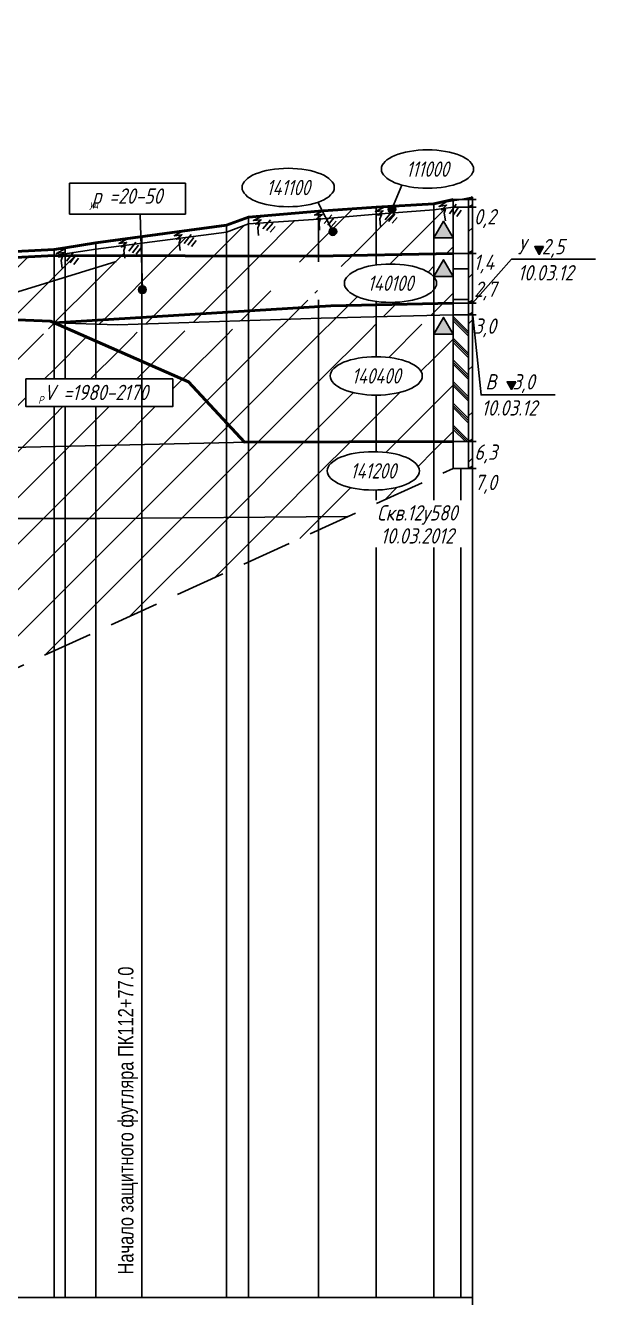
# Model space of a CAD drawing. Extents: x 32 to 1138, y -41 to 702.
# Drawn here: x 311.3 to 385.5, y 295.3 to 460.9 of the extents above; entities that cross this region are included whole.
import ezdxf
from ezdxf.enums import TextEntityAlignment as Align

# ---------------------------------------------------------------- set-up
doc = ezdxf.new("R2010")
doc.units = 0
doc.linetypes.add('ИИ27003', pattern=[9.5, 6.5, -3])
for name, color, linetype, lineweight in [('ИИ_ГЕОЛОГИЯ_025', 7, 'Continuous', 25), ('ИИ_ГЕОЛОГИЯ_050', 7, 'Continuous', 50), ('ИИ_ГЕОФИЗИКА_025', 7, 'Continuous', 25), ('ИИ_ПРОФИЛЬ_025', 7, 'Continuous', 25)]:
    doc.layers.add(name, color=color, linetype=linetype, lineweight=lineweight)
for name, color, linetype in [('Ординаты', 7, 'Continuous'), ('Профиль', 7, 'Continuous'), ('ТХ-Л', 140, 'Continuous')]:
    doc.layers.add(name, color=color, linetype=linetype)
doc.styles.add('VNIPISIMPLEXCUR', font='simplex.shx', dxfattribs={"width": 0.8, "oblique": 15})
doc.linetypes.add('ИИ27001', pattern='A,2.5,[1,3dservice.shx,S=1.85,R=180.00002,X=0,Y=0],2.5,-1', length=6)
doc.linetypes.add('ИИ27002', pattern='A,2,-0.6,[1,3dservice.shx,S=0.6,R=30.000013,X=0.9,Y=0],-0.6,[1,3dservice.shx,S=0.6,R=-30.000013,X=0.3,Y=0],-0.6,[1,3dservice.shx,S=0.6,R=209.999975,X=-0.3,Y=0],-0.6,[1,3dservice.shx,S=0.6,R=150.000007,X=-0.9,Y=0],-0.6,2', length=7)
doc.linetypes.add('ИИ27005', pattern='A,2.5,[1,3dservice.shx,S=1.85,R=180.00002,X=0,Y=0],2.5,-2,[4,3dservice.shx,S=0.5,R=0,X=0,Y=0],-2', length=9)
doc.dimstyles.new('ИИ-1000-м-dm$0', dxfattribs={"dimtxt": 2.5, "dimasz": 2.5, "dimexe": 1.25, "dimexo": 0, "dimgap": 1, "dimtad": 1, "dimtoh": 1, "dimzin": 1, "dimdsep": 46, "dimtxsty": 'VNIPISIMPLEXCUR', "dimblk": 'OBLIQUE', "dimcen": 2.5, "dimaunit": 1, "dimazin": 0, "dimtfac": 1, "dimtmove": 1, "dimatfit": 2, "dimfxl": 1, "dimarcsym": 0})
pattern_1 = [(45, (-109.8507, -50.754), (-3, 3), [])]

# ---------------------------------------------------------------- blocks, each defined once
blk = doc.blocks.new('ИИ16001')
at = {"linetype": 'Continuous', "lineweight": 25}
h = blk.add_hatch(color=0, dxfattribs=at)
edge = h.paths.add_edge_path()
edge.add_arc((0, 0), 0.5, 0, 360)
at = {"color": 0, "linetype": 'Continuous', "lineweight": 25}
blk.add_circle((0, 0), 0.5, dxfattribs=at)
blk = doc.blocks.new('ИИ25004')
at = {"linetype": 'Continuous', "lineweight": 25}
blk.add_hatch(color=0, dxfattribs=at).paths.add_polyline_path([(-2.5, 0), (0, 0), (-1.25, 2.17)])
at = {"color": 0, "linetype": 'Continuous', "lineweight": 25}
blk.add_lwpolyline([(-2.5, 0), (0, 0), (-1.25, 2.17)], close=True, dxfattribs=at)
blk = doc.blocks.new('ИИ25010')
at = {"color": 0, "linetype": 'Continuous', "lineweight": 25}
for points in [[(0, 0), (3, 0), (0.5, -1), (2.5, -1), (1, -2), (2, -2), (1.5, -3), (1.5, -5)], [(4.94, -1.23), (2.82, -3.35)], [(5.47, -2.12), (3.7, -3.88)], [(6, -3), (4.59, -4.41)]]:
    blk.add_lwpolyline(points, dxfattribs=at)
blk = doc.blocks.new('ИИ25023')
at = {"linetype": 'Continuous', "lineweight": 25}
blk.add_hatch(color=0, dxfattribs=at).paths.add_polyline_path([(1.9, 1.7), (0.75, 1.7), (1.33, 0.7)])
at = {"color": 0, "linetype": 'Continuous', "lineweight": 25, "flags": 128}
blk.add_lwpolyline([(1.9, 1.7), (0.75, 1.7), (1.33, 0.7)], close=True, dxfattribs=at)
at = {"color": 0, "linetype": 'Continuous', "style": 'VNIPISIMPLEXCUR', "oblique": 15, "width": 0.8}
for tag, p in [('UGV', (2.55, 0.7)), ('DATE', (1.33, -2.7))]:
    blk.add_attdef(tag, p, '', height=2, dxfattribs=at)
blk = doc.blocks.new('ИИ25020')
at = {"color": 0, "linetype": 'Continuous', "lineweight": 25}
blk.add_ellipse((0, 0), major_axis=(-6, 0), ratio=0.416667, dxfattribs=at)
at = {"color": 0, "linetype": 'Continuous', "style": 'VNIPISIMPLEXCUR', "oblique": 15, "width": 0.75}
blk.add_attdef('INDEX', text='', height=2, dxfattribs=at).set_placement((0, 0), align=Align.MIDDLE_CENTER)
blk = doc.blocks.new('_Oblique')
at = {"color": 0, "linetype": 'ByBlock', "lineweight": -2}
blk.add_line((-0.5, -0.5), (0.5, 0.5), dxfattribs=at)
blk = doc.blocks.new('*D25')
at = {"layer": 'Defpoints', "color": 0, "transparency": 16777216}
for p in [(223.46, 521.2), (206.48, 427.9), (223.46, 425.35)]:
    blk.add_point(p, dxfattribs=at)
at = {"layer": 'ТХ-Л', "color": 0, "lineweight": -2, "transparency": 16777216}
for p, q in [((214.97, 521.2), (217.7, 527)), ((217.7, 527), (313.29, 527)), ((206.48, 493.75), (206.48, 522.45)), ((223.46, 486.83), (223.46, 522.45)), ((206.48, 521.2), (223.46, 521.2)), ((206.48, 486.83), (206.48, 490)), ((206.48, 433.42), (206.48, 483.08)), ((223.46, 436.17), (223.46, 458.35)), ((223.46, 428.6), (223.46, 428.87))]:
    blk.add_line(p, q, dxfattribs=at)
at = {"layer": 'ТХ-Л', "color": 0, "lineweight": -2, "transparency": 16777216, "xscale": 2.5, "yscale": 2.5, "zscale": 2.5, "rotation": 180}
blk.add_blockref('_Oblique', (206.48, 521.2), dxfattribs=at)
at = {"layer": 'ТХ-Л', "color": 0, "lineweight": -2, "transparency": 16777216, "xscale": 2.5, "yscale": 2.5, "zscale": 2.5}
blk.add_blockref('_Oblique', (223.46, 521.2), dxfattribs=at)
at = {"layer": 'ТХ-Л', "color": 0, "transparency": 16777216, "insert": (265.49, 529.67), "char_height": 2.5, "attachment_point": 5, "style": 'VNIPISIMPLEXCUR'}
blk.add_mtext('Укрепление береговой срезки трехмерными георешетками', dxfattribs=at)
blk = doc.blocks.new('*D27')
at = {"layer": 'Defpoints', "color": 0, "transparency": 16777216}
for p in [(266.98, 502.3), (266.98, 429.75), (226.34, 425.35)]:
    blk.add_point(p, dxfattribs=at)
at = {"layer": 'ТХ-Л', "color": 0, "lineweight": -2, "transparency": 16777216}
for p, q in [((246.66, 502.3), (253.73, 510.66)), ((253.73, 510.66), (349.32, 510.66)), ((226.34, 486.83), (226.34, 503.55)), ((266.98, 492.51), (266.98, 503.55)), ((226.34, 502.3), (266.98, 502.3)), ((266.98, 486.83), (266.98, 488.76)), ((266.98, 433.42), (266.98, 483.08)), ((226.34, 459.72), (226.34, 473.55)), ((226.34, 433.42), (226.34, 453.47)), ((226.34, 428.73), (226.34, 428.87))]:
    blk.add_line(p, q, dxfattribs=at)
at = {"layer": 'ТХ-Л', "color": 0, "lineweight": -2, "transparency": 16777216, "xscale": 2.5, "yscale": 2.5, "zscale": 2.5, "rotation": 180}
blk.add_blockref('_Oblique', (226.34, 502.3), dxfattribs=at)
at = {"layer": 'ТХ-Л', "color": 0, "lineweight": -2, "transparency": 16777216, "xscale": 2.5, "yscale": 2.5, "zscale": 2.5}
blk.add_blockref('_Oblique', (266.98, 502.3), dxfattribs=at)
at = {"layer": 'ТХ-Л', "color": 0, "transparency": 16777216, "insert": (301.52, 513.33), "char_height": 2.5, "attachment_point": 5, "style": 'VNIPISIMPLEXCUR'}
blk.add_mtext('Укрепление береговой срезки трехмерными георешетками', dxfattribs=at)

msp = doc.modelspace()

# ---------------------------------------------------------------- hatches: boundary and pattern name
at = {"layer": 'ИИ_ГЕОЛОГИЯ_025'}
h = msp.add_hatch(dxfattribs=at)
h.set_pattern_fill('ИИ_СУГЛИНОК', color=256, pattern_type=2)
h.set_pattern_definition(pattern_1)
h.paths.add_polyline_path([(349.485, 435.706), (340.335, 435.101), (340.335, 430.889), (349.155, 430.864), (349.485, 430.871)])
h.paths.add_polyline_path([(356.975, 436.721), (356.879, 436.714), (356.975, 436.76), (356.975, 437.248), (350.108, 436.789), (349.485, 436.485), (349.485, 436.268), (349.958, 436.303), (349.485, 435.934), (349.485, 430.871), (356.975, 431.032)])
h.paths.add_polyline_path([(350.839, 434.084, -1), (351.839, 434.084, -1)], flags=16)
h.paths.add_polyline_path([(364.485, 436.905), (359.209, 436.528, -0.160073), (358.898, 436.506), (356.975, 436.368), (356.975, 431.032), (364.485, 431.194)])
h.paths.add_polyline_path([(365.735, 435.413), (366.985, 433.248), (366.985, 437.248), (364.485, 436.905), (364.485, 433.248)])
h.paths.add_polyline_path([(366.985, 433.248), (364.485, 433.248), (364.485, 431.194), (366.985, 431.248)])
h = msp.add_hatch(dxfattribs=at)
h.set_pattern_fill('ИИ_СУГЛИНОК', color=256, pattern_type=2)
h.set_pattern_definition(pattern_1)
h.paths.add_polyline_path([(369.485, 424.748), (368.985, 424.748), (368.985, 423.248), (369.485, 423.548)])
h.paths.add_polyline_path([(369.485, 431.248), (368.985, 431.248), (368.985, 424.748), (369.485, 425.048)])
h.paths.add_polyline_path([(369.485, 437.248), (368.985, 437.248), (368.985, 431.248), (369.485, 431.548)])
h = msp.add_hatch(dxfattribs=at)
h.set_pattern_fill('ИИ_СУГЛИНОК', color=256, pattern_type=2)
h.set_pattern_definition(pattern_1)
h.paths.add_polyline_path([(326.368, 432.567), (326.415, 430.93), (337.485, 430.898), (337.485, 433.993)])
h.paths.add_polyline_path([(340.335, 435.101), (337.485, 433.993), (337.485, 430.898), (340.335, 430.889)])
h.paths.add_polyline_path([(340.335, 430.889), (337.485, 430.898), (337.485, 423.579), (340.335, 423.752)])
h = msp.add_hatch(dxfattribs=at)
h.set_pattern_fill('ИИ_СУГЛИНОК', color=256, pattern_type=2)
h.set_pattern_definition(pattern_1)
h.paths.add_polyline_path([(307.485, 430.594), (297.437, 430.264), (297.422, 430.086), (297.458, 430.087), (297.413, 429.989), (297.262, 428.218, -0.3894466), (297.719, 427.719, -1), (296.719, 427.719, -0.439422), (297.262, 428.218), (297.422, 430.086), (296.959, 430.071), (297.218, 430.257), (294.985, 430.183), (294.985, 423.322), (297.18, 423.119), (299.874, 423.011), (307.485, 425.355)])
h.paths.add_polyline_path([(315.045, 430.963), (308.127, 430.625), (307.485, 429.94), (307.485, 425.355), (315.045, 427.683)])
h.paths.add_polyline_path([(316.485, 430.959), (315.045, 430.963), (315.045, 427.683), (316.485, 428.127)])
h.paths.add_polyline_path([(320.485, 430.947), (316.485, 430.959), (316.485, 428.127), (320.485, 429.359)])
h.paths.add_polyline_path([(324.123, 431.614), (324.304, 432.143), (323.808, 432.076), (324.024, 432.266), (320.485, 431.812), (320.485, 430.947), (324.214, 430.936)])
h = msp.add_hatch(dxfattribs=at)
h.set_pattern_fill('ИИ_СУГЛИНОК', color=256, pattern_type=2)
h.set_pattern_definition(pattern_1)
h.paths.add_polyline_path([(366.985, 428.248), (364.485, 428.248), (364.485, 424.693), (366.985, 424.748)])
h.paths.add_polyline_path([(366.985, 424.748), (364.485, 424.693), (364.485, 423.186), (366.985, 423.248)])
h.paths.add_polyline_path([(364.485, 424.693), (356.975, 424.53), (356.975, 423.001), (364.485, 423.186)])
h.paths.add_polyline_path([(356.975, 424.53), (351.073, 424.401), (349.485, 424.305), (349.485, 422.814), (349.819, 422.825), (356.975, 423.001)])
h.paths.add_polyline_path([(349.485, 424.305), (340.335, 423.752), (340.335, 422.504), (349.485, 422.814)])
h.paths.add_polyline_path([(340.335, 423.752), (337.485, 423.579), (337.485, 422.408), (340.335, 422.504)])
h.paths.add_polyline_path([(337.485, 423.579), (320.485, 422.551), (320.485, 422.03), (323.33, 421.929), (337.485, 422.408)])
h.paths.add_polyline_path([(364.485, 426.525), (364.417, 426.446), (364.281, 426.314), (364.127, 426.185), (363.956, 426.06), (363.767, 425.939), (363.562, 425.823), (363.342, 425.712), (363.106, 425.606), (362.856, 425.507), (362.593, 425.413), (362.318, 425.326), (362.031, 425.246), (361.733, 425.173), (361.425, 425.107), (361.109, 425.048), (360.786, 424.997), (360.455, 424.955), (360.12, 424.92), (359.78, 424.893), (359.437, 424.874), (359.092, 424.864), (358.747, 424.862), (358.401, 424.868), (358.057, 424.882), (357.716, 424.905), (357.378, 424.936), (357.045, 424.975), (356.975, 424.985), (356.975, 424.53), (364.485, 424.693)])
h.paths.add_polyline_path([(364.417, 428.276), (364.485, 428.198), (364.485, 431.194), (356.975, 431.032), (356.975, 429.738), (357.045, 429.748), (357.378, 429.787), (357.716, 429.818), (358.057, 429.84), (358.401, 429.855), (358.747, 429.861), (359.092, 429.859), (359.437, 429.849), (359.78, 429.83), (360.12, 429.803), (360.455, 429.768), (360.786, 429.725), (361.109, 429.675), (361.425, 429.616), (361.733, 429.55), (362.031, 429.477), (362.318, 429.397), (362.593, 429.31), (362.856, 429.216), (363.106, 429.116), (363.342, 429.011), (363.562, 428.9), (363.767, 428.784), (363.956, 428.663), (364.127, 428.538), (364.281, 428.409)])
h = msp.add_hatch(dxfattribs=at)
h.set_pattern_fill('ИИ_СУГЛИНОК', color=256, pattern_type=2)
h.set_pattern_definition(pattern_1)
h.paths.add_polyline_path([(326.415, 430.93), (320.485, 430.947), (320.485, 422.551), (337.485, 423.579), (337.485, 430.898), (326.415, 430.93), (326.529, 427.024, -0.4227625), (327.043, 426.525, -1), (326.043, 426.525, -0.405716), (326.529, 427.024)])
h = msp.add_hatch(dxfattribs=at)
h.set_pattern_fill('ИИ_СУГЛИНОК', color=256, pattern_type=2)
h.set_pattern_definition(pattern_1)
edge = h.paths.add_edge_path()
edge.add_ellipse((348.392, 427.673), major_axis=(-6, 0), ratio=0.4166667, start_angle=259.50434, end_angle=460.49566, ccw=False)
edge.add_line((349.485, 430.131), (349.485, 430.871))
edge.add_line((349.485, 430.871), (349.155, 430.864))
edge.add_line((349.155, 430.864), (340.335, 430.889))
edge.add_line((340.335, 430.889), (340.335, 423.752))
edge.add_line((340.335, 423.752), (349.485, 424.305))
edge.add_line((349.485, 424.305), (349.485, 425.215))
h.paths.add_polyline_path([(353.46, 426.249), (353.404, 426.3), (353.32, 426.247), (353.167, 426.159), (353.005, 426.074), (352.834, 425.992), (352.655, 425.914), (352.468, 425.838), (352.273, 425.767), (352.071, 425.698), (351.862, 425.634), (351.647, 425.573), (351.425, 425.516), (351.198, 425.463), (350.966, 425.415), (350.728, 425.37), (350.487, 425.33), (350.241, 425.295), (349.992, 425.263), (349.739, 425.237), (349.485, 425.215), (349.485, 424.305), (351.073, 424.401), (356.975, 424.53), (356.975, 424.985), (356.718, 425.022), (356.398, 425.077), (356.086, 425.139), (355.783, 425.208), (355.491, 425.285), (355.209, 425.369), (354.94, 425.459), (354.683, 425.556), (354.44, 425.658), (354.212, 425.767), (353.999, 425.88), (353.803, 425.999), (353.623, 426.122)])
h.paths.add_polyline_path([(353.836, 428.723), (353.823, 428.736), (353.999, 428.842), (354.212, 428.956), (354.44, 429.064), (354.683, 429.167), (354.94, 429.264), (355.209, 429.354), (355.491, 429.438), (355.783, 429.514), (356.086, 429.584), (356.398, 429.646), (356.718, 429.701), (356.975, 429.738), (356.975, 431.032), (349.485, 430.871), (349.485, 430.131), (349.739, 430.109), (349.992, 430.082), (350.241, 430.051), (350.487, 430.016), (350.728, 429.976), (350.966, 429.931), (351.198, 429.883), (351.425, 429.83), (351.647, 429.773), (351.862, 429.712), (352.071, 429.648), (352.273, 429.579), (352.468, 429.507), (352.655, 429.432), (352.834, 429.353), (353.005, 429.272), (353.167, 429.187), (353.32, 429.099), (353.463, 429.009), (353.598, 428.916), (353.722, 428.821)])
h = msp.add_hatch(dxfattribs=at)
h.set_pattern_fill('ИИ_КОНСИСТЕНЦИЯ_02', color=256, pattern_type=2)
h.set_pattern_definition([(0, (-109.8507, -50.754), (0, 4), [])])
h.paths.add_polyline_path([(368.985, 431.248), (366.985, 431.248), (366.985, 423.248), (368.985, 423.248)])
h = msp.add_hatch(dxfattribs=at)
h.set_pattern_fill('ИИ_СУГЛИНОК', color=256, pattern_type=2)
h.set_pattern_definition(pattern_1)
h.paths.add_polyline_path([(316.485, 428.127), (315.045, 427.683), (315.045, 422.222), (316.485, 422.309)])
h.paths.add_polyline_path([(320.485, 429.359), (316.485, 428.127), (316.485, 422.309), (320.485, 422.551)])
h.paths.add_polyline_path([(316.485, 420.609), (315.045, 420.684), (315.045, 414.909), (316.485, 414.909)])
h.paths.add_polyline_path([(320.485, 419.832), (319.015, 420.477), (316.485, 420.609), (316.485, 414.909), (320.485, 414.909)])
h.paths.add_polyline_path([(316.485, 411.304), (315.045, 411.304), (315.045, 406.124), (316.485, 406.156)])
h.paths.add_polyline_path([(320.485, 411.304), (316.485, 411.304), (316.485, 406.156), (320.485, 406.244)])
h.paths.add_polyline_path([(337.485, 409.208), (332.534, 414.537), (320.485, 419.832), (320.485, 414.909), (330.502, 414.909), (330.502, 411.304), (320.485, 411.304), (320.485, 406.244), (337.485, 406.619)])
h = msp.add_hatch(dxfattribs=at)
h.set_pattern_fill('ИИ_СУГЛИНОК', color=256, pattern_type=2)
h.set_pattern_definition(pattern_1)
h.paths.add_polyline_path([(307.485, 421.076), (299.959, 421.467), (294.985, 421.903), (294.985, 401.541), (307.485, 405.958)])
h.paths.add_polyline_path([(307.485, 425.355), (299.874, 423.011), (307.485, 422.704)])
h.paths.add_polyline_path([(307.485, 422.704), (299.874, 423.011), (297.18, 423.119), (296.028, 422.481), (296.863, 422.408), (307.485, 421.778)])
h.paths.add_polyline_path([(315.045, 427.683), (307.485, 425.355), (307.485, 422.704), (314.602, 422.416), (315.045, 422.222)])
h.paths.add_polyline_path([(315.045, 422.222), (314.602, 422.416), (307.485, 422.704), (307.485, 421.778), (308.824, 421.698), (315.045, 421.404)])
h.paths.add_polyline_path([(315.045, 420.684), (307.485, 421.076), (307.485, 405.958), (315.045, 406.124), (315.045, 411.304), (311.385, 411.304), (311.385, 414.909), (315.045, 414.909)])
h = msp.add_hatch(dxfattribs=at)
h.set_pattern_fill('ИИ_СУГЛИНОК', color=256, pattern_type=2)
h.set_pattern_definition(pattern_1)
h.paths.add_polyline_path([(337.485, 421.34), (324.716, 420.946), (320.485, 421.147), (320.485, 420.401), (323.779, 420.23), (337.485, 420.571)])
h.paths.add_polyline_path([(340.335, 421.428), (337.485, 421.34), (337.485, 420.571), (340.335, 420.642)])
h.paths.add_polyline_path([(349.485, 421.587), (340.951, 421.447), (340.335, 421.428), (340.335, 420.642), (344.233, 420.739), (349.485, 420.894)])
h.paths.add_polyline_path([(349.485, 422.814), (340.335, 422.504), (340.335, 421.428), (340.951, 421.447), (349.485, 421.587)])
h.paths.add_polyline_path([(356.975, 423.001), (349.819, 422.825), (349.485, 422.814), (349.485, 421.587), (353.511, 421.654), (356.975, 422.046)])
h.paths.add_polyline_path([(356.975, 422.046), (353.511, 421.654), (349.485, 421.587), (349.485, 420.894), (353.938, 421.027), (356.975, 421.306)], flags=17)
h.paths.add_polyline_path([(364.485, 422.261), (360.026, 421.588), (353.938, 421.027), (349.485, 420.894), (349.485, 406.704), (364.485, 406.741)])
edge = h.paths.add_edge_path(flags=16)
edge.add_ellipse((356.975, 415.298), major_axis=(-6, 0), ratio=0.4166667, start_angle=0, end_angle=360)
h.paths.add_polyline_path([(352.412, 413.932), (361.269, 413.664), (362.073, 416.664), (353.216, 416.932)], flags=8)
h = msp.add_hatch(dxfattribs=at)
h.set_pattern_fill('ИИ_КОНСИСТЕНЦИЯ_05', color=256, pattern_type=2)
h.set_pattern_definition([(135, (-109.8507, -50.754), (-1.4142136, -1.4142136), []), (135, (-109.9922, -50.8955), (-1.4142136, -1.4142136), []), (135, (-109.7093, -50.6127), (-1.4142136, -1.4142136), [])])
h.paths.add_polyline_path([(368.985, 423.248), (366.985, 423.248), (366.985, 406.748), (368.985, 406.748)])
h = msp.add_hatch(dxfattribs=at)
h.set_pattern_fill('ИИ_СУГЛИНОК', color=256, pattern_type=2)
h.set_pattern_definition(pattern_1)
h.paths.add_polyline_path([(369.485, 423.248), (368.985, 423.248), (368.985, 406.748), (369.485, 407.048)])
h = msp.add_hatch(dxfattribs=at)
h.set_pattern_fill('ИИ_СУГЛИНОК', color=256, pattern_type=2)
h.set_pattern_definition(pattern_1)
h.paths.add_polyline_path([(349.485, 420.894), (344.233, 420.739), (340.335, 420.642), (340.335, 406.681), (349.485, 406.704)])
h.paths.add_polyline_path([(340.335, 420.642), (337.485, 420.571), (337.485, 409.208), (339.833, 406.68), (340.335, 406.681)])
h.paths.add_polyline_path([(337.485, 420.571), (323.779, 420.23), (320.485, 420.401), (320.485, 419.832), (332.534, 414.537), (337.485, 409.208)])
h = msp.add_hatch(dxfattribs=at)
h.set_pattern_fill('ИИ_СУГЛИНОК', color=256, pattern_type=2)
h.set_pattern_definition(pattern_1)
h.paths.add_polyline_path([(366.985, 420.748), (364.485, 420.748), (364.485, 406.741), (366.985, 406.748)])
h.paths.add_polyline_path([(366.985, 406.748), (364.485, 406.741), (364.485, 402.105), (366.985, 403.248)])
h = msp.add_hatch(dxfattribs=at)
h.set_pattern_fill('ИИ_СУГЛИНОК', color=256, pattern_type=2)
h.set_pattern_definition(pattern_1)
h.paths.add_polyline_path([(337.485, 409.208), (337.485, 406.619), (339.842, 406.671)])
h = msp.add_hatch(dxfattribs=at)
h.set_pattern_fill('ИИ_СУГЛИНОК', color=256, pattern_type=2)
h.set_pattern_definition(pattern_1)
h.paths.add_polyline_path([(340.335, 396.903), (337.485, 396.877), (337.485, 389.762), (340.335, 391.065)])
h.paths.add_polyline_path([(349.485, 406.704), (340.335, 406.681), (340.335, 396.903), (349.485, 396.985)])
h.paths.add_polyline_path([(340.335, 406.681), (337.485, 406.619), (337.485, 396.877), (340.335, 396.903)])
h.paths.add_polyline_path([(337.485, 406.619), (320.485, 406.244), (320.485, 396.728), (321.013, 396.728), (337.485, 396.877)])
h.paths.add_polyline_path([(320.485, 406.244), (316.485, 406.156), (316.485, 396.728), (320.485, 396.728)])
h.paths.add_polyline_path([(320.485, 396.728), (316.485, 396.728), (316.485, 388.409), (320.485, 388.608)])
h.paths.add_polyline_path([(316.485, 396.728), (315.045, 396.728), (315.045, 388.337), (316.485, 388.409)])
h.paths.add_polyline_path([(316.485, 406.156), (315.045, 406.124), (315.045, 396.728), (316.485, 396.728)])
h.paths.add_polyline_path([(315.045, 406.124), (307.485, 405.958), (307.485, 396.728), (315.045, 396.728)])
h.paths.add_polyline_path([(315.045, 396.728), (307.485, 396.728), (307.485, 388.124), (309.215, 388.048), (315.045, 388.337)])
h.paths.add_polyline_path([(307.485, 396.728), (294.985, 396.728), (294.985, 394.647), (296.192, 394.55), (297.655, 393.466), (294.985, 393.169), (294.985, 388.671), (307.485, 388.124)])
h.paths.add_polyline_path([(307.485, 405.958), (294.985, 401.541), (294.985, 396.728), (307.485, 396.728)])
h = msp.add_hatch(dxfattribs=at)
h.set_pattern_fill('ИИ_СУГЛИНОК', color=256, pattern_type=2)
h.set_pattern_definition(pattern_1)
h.paths.add_polyline_path([(340.335, 396.903), (337.485, 396.877), (337.485, 389.762), (340.335, 391.065)])
h.paths.add_polyline_path([(349.485, 395.248), (349.485, 396.985), (340.335, 396.903), (340.335, 391.065)])
edge = h.paths.add_edge_path()
edge.add_line((364.485, 402.105), (364.485, 406.741))
edge.add_line((364.485, 406.741), (356.975, 406.723))
edge.add_line((356.975, 406.723), (356.975, 405.432))
edge.add_ellipse((356.587, 402.937), major_axis=(-6, 0), ratio=0.4166667, start_angle=93.70229, end_angle=266.29771, ccw=False)
edge.add_ellipse((356.587, 402.937), major_axis=(-6, 0), ratio=0.4166667, start_angle=266.29771, end_angle=453.70229, ccw=False)
edge.add_line((356.975, 405.432), (356.975, 406.723))
edge.add_line((356.975, 406.723), (349.485, 406.704))
edge.add_line((349.485, 406.704), (349.485, 395.248))
edge.add_line((349.485, 395.248), (364.485, 402.105))
h = msp.add_hatch(dxfattribs=at)
h.set_pattern_fill('ИИ_СУГЛИНОК', color=256, pattern_type=2)
h.set_pattern_definition(pattern_1)
h.paths.add_polyline_path([(369.485, 406.748), (368.985, 406.748), (368.985, 403.248), (369.485, 403.548)])
h = msp.add_hatch(dxfattribs=at)
h.set_pattern_fill('ИИ_СУГЛИНОК', color=256, pattern_type=2)
h.set_pattern_definition(pattern_1)
edge = h.paths.add_edge_path()
edge.add_line((294.985, 388.671), (281.677, 389.255))
edge.add_line((281.677, 389.255), (274.615, 389.842))
edge.add_line((274.615, 389.842), (274.615, 381.215))
edge.add_line((274.615, 381.215), (277.6, 381.215))
edge.add_line((277.6, 381.215), (277.6, 377.46))
edge.add_line((277.6, 377.46), (274.615, 377.46))
edge.add_line((274.615, 377.46), (274.615, 372.474))
edge.add_ellipse((269.222, 371.378), major_axis=(-6, 0), ratio=0.4166667, start_angle=154.00739, end_angle=205.99261, ccw=False)
edge.add_line((274.615, 370.282), (274.615, 361.021))
edge.add_line((274.615, 361.021), (294.985, 370.333))
edge.add_line((294.985, 370.333), (294.985, 377.728))
edge.add_line((294.985, 377.728), (288.782, 377.728))
edge.add_line((288.782, 377.728), (288.782, 381.655))
edge.add_line((288.782, 381.655), (294.985, 381.655))
edge.add_line((294.985, 381.655), (294.985, 388.671))
h.paths.add_polyline_path([(307.485, 388.124), (294.985, 388.671), (294.985, 381.655), (305.584, 381.655), (305.584, 377.728), (294.985, 377.728), (294.985, 370.333), (307.485, 376.048)])
h.paths.add_polyline_path([(315.045, 388.337), (309.215, 388.048), (307.485, 388.124), (307.485, 376.048), (315.045, 379.504)])
h.paths.add_polyline_path([(316.485, 388.409), (315.045, 388.337), (315.045, 379.504), (316.485, 380.162)])
h.paths.add_polyline_path([(320.485, 388.608), (316.485, 388.409), (316.485, 380.162), (320.485, 381.99)])
h.paths.add_polyline_path([(337.485, 389.762), (337.485, 396.877), (321.013, 396.728), (320.485, 396.728), (320.485, 381.99)])

# ---------------------------------------------------------------- linework, layer by layer
at = {"layer": 'ИИ_ГЕОЛОГИЯ_025', "flags": 128}
for points in [[(359.02, 436.991), (360.321, 440.134)], [(274.615, 430.398), (294.985, 430.183), (307.485, 430.594), (315.045, 430.963), (320.485, 431.812), (337.485, 433.993), (340.335, 435.101), (349.485, 435.706), (356.975, 436.368), (364.485, 436.905), (366.985, 437.248)], [(351.339, 434.084), (349.361, 437.895)], [(366.985, 438.248), (369.985, 438.248)], [(366.985, 437.248), (369.985, 437.248)], [(368.985, 437.248), (369.485, 437.548)], [(366.985, 431.248), (369.985, 431.248)], [(368.985, 431.248), (369.485, 431.548)], [(369.517, 424.754), (374.572, 430.478), (385.519, 430.478)], [(366.985, 424.748), (369.985, 424.748)], [(366.985, 423.248), (369.985, 423.248)], [(368.985, 423.248), (369.485, 423.548)], [(369.485, 423.548), (370.622, 412.831), (380.283, 412.831)], [(366.985, 406.748), (369.985, 406.748)], [(368.985, 406.748), (369.485, 407.048)], [(366.985, 403.248), (369.985, 403.248)], [(368.985, 403.248), (369.485, 403.548)], [(260.985, 398.248), (289.791, 396.728), (321.013, 396.728), (353.231, 397.019)]]:
    msp.add_lwpolyline(points, dxfattribs=at)
at = {"layer": 'ИИ_ГЕОЛОГИЯ_025', "linetype": 'Continuous', "flags": 128}
for points in [[(366.985, 438.248), (366.985, 403.248)], [(368.985, 438.248), (368.985, 403.248)]]:
    msp.add_lwpolyline(points, dxfattribs=at)
at = {"layer": 'ИИ_ГЕОЛОГИЯ_025', "linetype": 'ИИ27002', "flags": 128}
for points in [[(299.874, 423.011), (323.15, 430.18)], [(315.045, 422.222), (323.33, 421.929), (349.819, 422.825), (366.985, 423.248)], [(282.458, 397.115), (307.485, 405.958), (340.335, 406.681)]]:
    msp.add_lwpolyline(points, dxfattribs=at)
at = {"layer": 'ИИ_ГЕОЛОГИЯ_025', "linetype": 'ИИ27003', "flags": 128}
msp.add_lwpolyline([(261.985, 355.248), (366.985, 403.248)], dxfattribs=at)
at = {"layer": 'ИИ_ГЕОЛОГИЯ_050', "linetype": 'ИИ27001', "flags": 128}
for points in [[(260.985, 430.248), (266.985, 429.748), (274.615, 430.398), (294.985, 430.998), (307.485, 431.348), (315.045, 431.748), (316.485, 431.948), (320.485, 432.598), (337.485, 434.898), (340.335, 435.948), (349.485, 436.748), (356.975, 437.248), (364.485, 437.698), (366.985, 438.248)], [(368.985, 438.248), (369.485, 438.548)], [(366.985, 431.248), (349.155, 430.864), (315.045, 430.963), (307.485, 430.594), (294.985, 430.183), (274.745, 429.581), (266.985, 428.721), (260.985, 429.248)], [(369.485, 431.548), (368.985, 431.248)], [(260.485, 425.248), (281.131, 424.6), (297.18, 423.119), (314.602, 422.416), (332.534, 414.537), (339.833, 406.68), (366.985, 406.748)]]:
    msp.add_lwpolyline(points, dxfattribs=at)
at = {"layer": 'ИИ_ГЕОЛОГИЯ_050', "linetype": 'ИИ27005', "flags": 128}
for points in [[(366.985, 424.748), (351.073, 424.401), (315.045, 422.222)], [(368.985, 424.748), (369.485, 425.048)]]:
    msp.add_lwpolyline(points, dxfattribs=at)
at = {"layer": 'ИИ_ГЕОФИЗИКА_025', "flags": 128}
for points in [[(317.078, 440.363), (332.147, 440.363), (332.147, 436.36), (317.078, 436.36)], [(311.385, 414.909), (330.502, 414.909), (330.502, 411.304), (311.385, 411.304)]]:
    msp.add_lwpolyline(points, close=True, dxfattribs=at)
msp.add_lwpolyline([(326.543, 426.525), (326.257, 436.36)], dxfattribs=at)
at = {"layer": 'ИИ_ПРОФИЛЬ_025', "flags": 128}
for points in [[(307.485, 431.348), (315.045, 431.748), (316.485, 431.948), (320.485, 432.598), (337.485, 434.898), (340.335, 435.948), (349.485, 436.748), (356.975, 437.248), (364.485, 437.698), (367.985, 438.248), (369.485, 438.548)], [(356.975, 437.248), (356.975, 429.738)], [(364.485, 437.698), (364.485, 399.141)], [(369.485, 438.548), (369.485, 295.348)], [(340.335, 435.948), (340.335, 295.348)], [(349.485, 436.748), (349.485, 430.131)], [(337.485, 434.898), (337.485, 295.348)], [(320.485, 432.598), (320.485, 414.909)], [(315.045, 431.748), (315.045, 414.909)], [(316.485, 431.948), (316.485, 414.909)], [(349.485, 425.215), (349.485, 295.348)], [(356.975, 424.984), (356.975, 417.798)], [(356.975, 412.798), (356.975, 405.432)], [(315.045, 411.304), (315.045, 295.348)], [(316.485, 411.304), (316.485, 295.348)], [(320.485, 411.304), (320.485, 295.348)], [(367.985, 403.248), (367.985, 399.141)], [(356.975, 400.442), (356.975, 399.141)], [(356.975, 392.974), (356.975, 295.348)], [(364.485, 392.974), (364.485, 295.348)], [(367.985, 392.974), (367.985, 295.348)], [(119.485, 295.348), (369.485, 295.348)], [(369.485, 295.348), (369.485, 32.348)]]:
    msp.add_lwpolyline(points, dxfattribs=at)
at = {"layer": 'Ординаты'}
msp.add_line((326.485, 433.409), (326.485, 295.348), dxfattribs=at)
at = {"layer": 'Профиль'}
msp.add_lwpolyline([(307.485, 431.348), (315.045, 431.748), (316.485, 431.948), (320.485, 432.598), (337.485, 434.898), (340.335, 435.948), (349.485, 436.748), (356.975, 437.248), (364.485, 437.698), (367.985, 438.248), (369.485, 438.548)], dxfattribs=at)

# ---------------------------------------------------------------- block references
at = {"layer": 'ИИ_ГЕОЛОГИЯ_025'}
for p, values in [((363.647, 442.214), {'INDEX': '111000'}), ((345.519, 439.816), {'INDEX': '141100'}), ((358.833, 427.361), {'INDEX': '140100'}), ((356.975, 415.298), {'INDEX': '140400'}), ((356.587, 402.937), {'INDEX': '141200'})]:
    msp.add_blockref('ИИ25020', p, dxfattribs=at).add_auto_attribs(values)
at = {"layer": 'ИИ_ГЕОЛОГИЯ_025', "xscale": 0.5, "yscale": 0.5, "zscale": 0.5}
for p, rotation in [((356.593, 437.194), 4.233442330000002), ((364.819, 437.802), 10.19560715), ((340.71, 436.025), 4.233442330000002), ((348.674, 436.709), 4.233442330000002), ((330.376, 433.997), 7.691448619999999), ((323.179, 433), 7.691448619999999), ((315.037, 431.691), 7.691448619999999)]:
    msp.add_blockref('ИИ25010', p, dxfattribs=dict(at, rotation=rotation))
at = {"layer": 'ИИ_ГЕОЛОГИЯ_025'}
for name, p in [('ИИ16001', (359.02, 436.991)), ('ИИ16001', (351.339, 434.084)), ('ИИ25004', (366.985, 433.248)), ('ИИ25004', (366.985, 428.248)), ('ИИ25004', (366.985, 420.748))]:
    msp.add_blockref(name, p, dxfattribs=at)
ref = msp.add_blockref('ИИ25023', (376.856, 430.42), dxfattribs=at)
ref.add_attrib('UGV', 'У  2,5', (375.392, 431.12), dxfattribs={"layer": '0', "color": 0, "linetype": 'Continuous', "height": 2, "style": 'VNIPISIMPLEXCUR', "oblique": 15, "width": 0.8})
ref.add_attrib('DATE', '10.03.12', (375.392, 427.72), dxfattribs={"layer": '0', "color": 0, "linetype": 'Continuous', "height": 2, "style": 'VNIPISIMPLEXCUR', "oblique": 15, "width": 0.8})
ref = msp.add_blockref('ИИ25023', (373.261, 412.829), dxfattribs=at)
ref.add_attrib('UGV', 'В  3,0', (371.182, 413.529), dxfattribs={"layer": '0', "color": 0, "linetype": 'Continuous', "height": 2, "style": 'VNIPISIMPLEXCUR', "oblique": 15, "width": 0.8})
ref.add_attrib('DATE', '10.03.12', (370.656, 410.129), dxfattribs={"layer": '0', "color": 0, "linetype": 'Continuous', "height": 2, "style": 'VNIPISIMPLEXCUR', "oblique": 15, "width": 0.8})
at = {"layer": 'ИИ_ГЕОФИЗИКА_025'}
msp.add_blockref('ИИ16001', (326.543, 426.525), dxfattribs=at)

# ---------------------------------------------------------------- texts
at = {"layer": 'ИИ_ГЕОЛОГИЯ_025', "style": 'VNIPISIMPLEXCUR', "oblique": 15, "width": 0.8}
for s, p in [('0,2', (369.692, 436.011)), ('1,4', (369.649, 430.093)), ('2,7', (369.726, 426.581)), ('3,0', (369.668, 421.777)), ('6,3', (369.747, 405.371)), ('7,0', (369.78, 401.431))]:
    msp.add_text(s, height=2, dxfattribs=at).set_placement(p, align=Align.MIDDLE_LEFT)
for s, p in [('Скв.12у580', (362.309, 398.474)), ('10.03.2012', (362.309, 395.474))]:
    msp.add_text(s, height=2, dxfattribs=at).set_placement(p, align=Align.TOP_CENTER)
at = {"layer": 'ИИ_ГЕОФИЗИКА_025', "style": 'VNIPISIMPLEXCUR', "oblique": 15, "width": 0.8}
for s, height, p in [('р =20-50', 2, (324.582, 438.704)), ('уд', 1, (320.244, 437.697)), ('V =1980-2170', 2, (320.505, 413.146)), ('P', 1, (313.334, 412.179))]:
    msp.add_text(s, height=height, dxfattribs=at).set_placement(p, align=Align.MIDDLE_CENTER)
at = {"layer": 'Ординаты', "ltscale": 100, "insert": (325.985, 298.348), "char_height": 2, "attachment_point": 7, "rotation": 90}
msp.add_mtext('\\W0.800;\\W0.8;\\Q0.0;Начало защитного футляра ПК112+77.0', dxfattribs=at)

# ---------------------------------------------------------------- dimensions: what is measured, and where the dimension line sits
at = {"layer": 'ТХ-Л'}
for base, p1, p2, picture, middle in [((223.456, 521.202), (206.485, 427.898), (223.456, 425.348), '*D25', (218.697, 527.004)), ((266.985, 502.301), (226.344, 425.348), (266.985, 429.748), '*D27', (254.728, 510.659))]:
    dim = msp.add_linear_dim(base=base, p1=p1, p2=p2, text='Укрепление береговой срезки трехмерными георешетками', dimstyle='ИИ-1000-м-dm$0', override={"dimlfac": 1, "dimtxsty": 'VNIPISIMPLEXCUR', "dimtolj": 0}, dxfattribs=at)
    dim.commit()
    dim.dimension.update_dxf_attribs({"geometry": picture, "text_midpoint": middle, "dimtype": 160})

doc.saveas('drawing.dxf')
